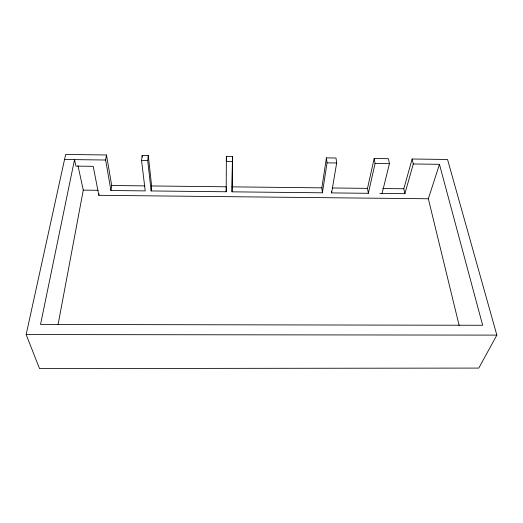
<?xml version="1.0" encoding="UTF-8"?>
<svg xmlns="http://www.w3.org/2000/svg" width="523" height="523" viewBox="0 0 523 523"><rect width="100%" height="100%" fill="white"/><g stroke="black" fill="none" stroke-linecap="round" stroke-linejoin="round"><path stroke-width="0.78" d="M232.016 191.83L232.434 156.639L226.374 156.56L226.328 161.574L232.434 161.653L232.016 191.83L322.41 192.81L327.038 162.869L326.424 157.881L336.001 158.005L336.675 162.993L331.615 192.909L368.336 193.307L375.083 163.483L374.167 158.508L388.426 158.698L389.439 163.673L382.058 193.458M232.434 161.653L232.434 156.639M379.776 193.432L404.874 193.7L403.815 188.77L412.131 159.012L447.551 159.476L496.85 335.112L478.807 368.087L39.513 368.565L26.15 334.563L65.656 154.435L106.47 154.978L105.633 160.018L110.935 190.522L145.224 190.895L141.556 160.483L142.151 155.449L148.29 155.527L147.728 160.561L151.121 190.954L226.184 191.771L226.374 156.56M226.184 191.771L226.198 189.633M226.211 188.208L226.224 186.789L151.631 185.959L148.29 155.527M151.121 190.954L151.631 185.959M110.935 190.522L111.7 185.508L106.47 154.978M322.41 192.81L321.848 187.855L326.424 157.881M404.874 193.7L413.301 163.98L439.457 164.314L428.344 198.766L98.84 195.314L99.082 193.883M58.053 324.685L83.275 190.13L77.999 165.778M368.336 193.307L367.499 188.365L374.167 158.508M26.15 334.563L496.85 335.112M111.7 185.508L144.963 185.881M232.016 186.855L321.848 187.855M332.621 187.973L367.499 188.365M382.758 188.535L403.815 188.77M83.275 190.13L98.115 190.287M64.551 159.495L105.633 160.018M141.556 160.483L147.728 160.561M327.038 162.869L336.675 162.993M375.083 163.483L389.439 163.673M439.457 164.314L482.657 325.273L40.533 324.45L74.528 159.62L75.953 166.111L93.218 166.327L98.84 195.314M428.344 198.766L459.194 325.666M412.131 159.012L413.301 163.98M331.438 191.496L331.615 192.909M142.151 155.449L142.341 157.05"/></g></svg>
